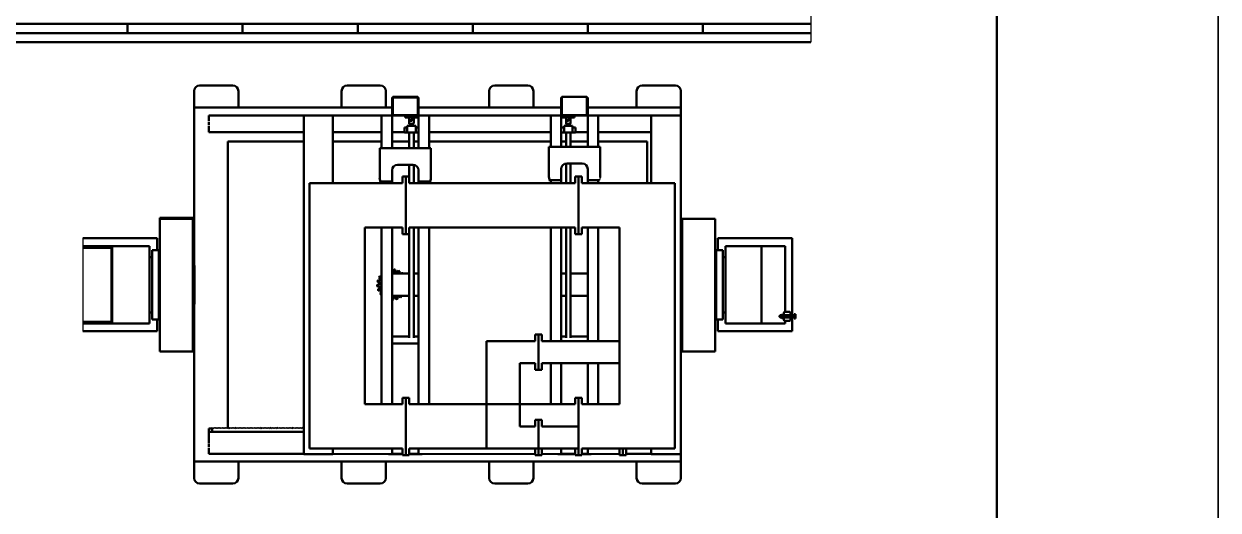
# Model space of a CAD drawing. Header units: millimetres. Extents: x 11 to 67028, y -2 to 23998.
# Drawn here: x 56235 to 67028, y 10978 to 15375 of the extents above; entities that cross this region are included whole.
import ezdxf

# ---------------------------------------------------------------- set-up
doc = ezdxf.new("R2010")
doc.units = ezdxf.units.MM
doc.layers.add('图层5', color=4, linetype='Continuous', lineweight=35)

msp = doc.modelspace()

# ---------------------------------------------------------------- linework, layer by layer
at = {"color": 7, "linetype": 'Continuous', "lineweight": 50}
for p, q in [((65027, 998), (65027, 22161)), ((63347, 15374), (49656, 15374)), ((57172, 15293), (57172, 15375)), ((58212, 15292), (58212, 15374)), ((59252, 15292), (59252, 15374)), ((60292, 15292), (60292, 15374)), ((61332, 15292), (61332, 15374)), ((62372, 15292), (62372, 15374)), ((49656, 15292), (63347, 15292)), ((63347, 15211), (49656, 15211))]:
    msp.add_line(p, q, dxfattribs=at)
for p, q in [((65028, 4998), (65028, 21998, -7994043)), ((63347, 15901), (63347, 15211))]:
    msp.add_line(p, q)
at = {"color": 5, "linetype": 'Continuous', "lineweight": 50}
for p, q in [((58123, 14818), (57823, 14818)), ((59456, 14818), (59156, 14818)), ((60790, 14818), (60490, 14818)), ((62123, 14818), (61823, 14818)), ((57773, 14768), (57773, 14618)), ((58173, 14618), (58173, 14768)), ((59106, 14768), (59106, 14618)), ((59506, 14618), (59506, 14768)), ((59562, 14710), (59562, 14550)), ((59569, 14715), (59569, 14710)), ((59795, 14715), (59569, 14715)), ((59569, 14710), (59569, 14550)), ((59569, 14708), (59795, 14708)), ((59795, 14710), (59795, 14715)), ((59795, 14710), (59795, 14550)), ((59802, 14550), (59802, 14710)), ((60440, 14768), (60440, 14618)), ((60840, 14618), (60840, 14768)), ((61091, 14710), (61091, 14550)), ((61098, 14715), (61098, 14710)), ((61324, 14715), (61098, 14715)), ((61098, 14710), (61098, 14550)), ((61324, 14710), (61324, 14715)), ((61324, 14710), (61324, 14550)), ((61331, 14550), (61331, 14710)), ((61773, 14768), (61773, 14618)), ((62173, 14618), (62173, 14768)), ((59562, 14618), (57773, 14618)), ((57773, 14618), (57773, 14612)), ((57773, 13191), (57773, 14612)), ((61091, 14618), (59802, 14618)), ((62173, 14618), (61331, 14618)), ((62173, 14618), (62173, 11268)), ((57907, 14495), (57907, 14545)), ((57907, 14545), (59562, 14545)), ((57907, 14487), (57907, 14458)), ((58764, 11483), (58764, 14545)), ((59028, 13935), (59028, 14545)), ((59467, 14545), (59467, 14251)), ((59560, 14550), (59560, 14545)), ((59562, 14545), (59562, 14251)), ((59563, 14545), (59698, 14545)), ((59569, 14550), (59795, 14550)), ((59682, 14545), (59682, 14529)), ((59682, 14529), (59698, 14529)), ((59698, 14545), (59698, 14528)), ((59698, 14528), (59778, 14528)), ((59770, 14545), (59706, 14545)), ((59718, 14512), (59718, 14528)), ((59718, 14486), (59718, 14509)), ((59718, 14473), (59718, 14481)), ((59720, 14510), (59720, 14497)), ((59722, 14512), (59722, 14499)), ((59723, 14453), (59723, 14465)), ((59736, 14512), (59736, 14499)), ((59740, 14497), (59740, 14510)), ((59753, 14465), (59753, 14453)), ((59755, 14510), (59755, 14497)), ((59756, 14512), (59756, 14499)), ((59758, 14528), (59758, 14499)), ((59758, 14497), (59758, 14473)), ((59778, 14545), (59801, 14545)), ((59778, 14545), (59778, 14528)), ((59778, 14529), (59795, 14529)), ((59795, 14545), (59795, 14529)), ((59802, 14545), (61091, 14545)), ((59802, 14251), (59802, 14545)), ((59804, 14550), (59804, 14545)), ((59897, 14545), (59897, 14251)), ((60996, 14545), (60996, 14262)), ((61089, 14550), (61089, 14545)), ((61091, 14545), (61091, 14262)), ((61092, 14545), (61115, 14545)), ((61098, 14550), (61324, 14550)), ((61099, 14545), (61099, 14529)), ((61099, 14529), (61115, 14529)), ((61115, 14545), (61115, 14528)), ((61115, 14528), (61195, 14528)), ((61187, 14545), (61123, 14545)), ((61135, 14512), (61135, 14528)), ((61135, 14486), (61135, 14509)), ((61135, 14473), (61135, 14481)), ((61137, 14510), (61137, 14497)), ((61139, 14512), (61139, 14499)), ((61140, 14453), (61140, 14465)), ((61153, 14512), (61153, 14499)), ((61157, 14497), (61157, 14510)), ((61170, 14465), (61170, 14453)), ((61172, 14510), (61172, 14497)), ((61173, 14512), (61173, 14499)), ((61175, 14528), (61175, 14500)), ((61175, 14497), (61175, 14473)), ((61195, 14545), (61195, 14528)), ((61195, 14545), (61330, 14545)), ((61195, 14529), (61212, 14529)), ((61212, 14545), (61212, 14529)), ((61331, 14262), (61331, 14545)), ((61331, 14545), (62173, 14545)), ((61333, 14550), (61333, 14545)), ((61426, 14545), (61426, 14262)), ((61905, 14545), (61905, 13935)), ((57907, 14397), (57907, 14450)), ((58764, 14397), (57907, 14397)), ((59467, 14397), (59028, 14397)), ((59674, 14395), (59562, 14395)), ((59674, 14439), (59700, 14439)), ((59674, 14439), (59674, 14394)), ((59700, 14394), (59674, 14394)), ((59700, 14453), (59700, 14394)), ((59723, 14453), (59700, 14453)), ((59700, 14453), (59776, 14453)), ((59700, 14394), (59776, 14394)), ((59718, 14251), (59718, 14393)), ((59776, 14453), (59753, 14453)), ((59758, 14393), (59758, 14251)), ((59776, 14453), (59776, 14394)), ((59776, 14439), (59802, 14439)), ((59802, 14394), (59776, 14394)), ((60996, 14397), (59897, 14397)), ((61091, 14439), (61117, 14439)), ((61117, 14394), (61091, 14394)), ((61117, 14453), (61117, 14394)), ((61140, 14453), (61117, 14453)), ((61117, 14453), (61193, 14453)), ((61117, 14394), (61193, 14394)), ((61135, 14262), (61135, 14393)), ((61193, 14453), (61170, 14453)), ((61175, 14393), (61175, 14262)), ((61193, 14453), (61193, 14394)), ((61193, 14439), (61219, 14439)), ((61219, 14394), (61193, 14394)), ((61219, 14439), (61219, 14394)), ((61331, 14395), (61219, 14395)), ((61905, 14397), (61426, 14397)), ((58079, 14312), (58764, 14312)), ((58079, 11726), (58079, 14312)), ((59028, 14312), (59467, 14312)), ((59482, 14251), (59451, 14251)), ((59451, 13974), (59451, 14251)), ((59451, 14251), (59913, 14251)), ((59562, 14251), (59482, 14251)), ((59562, 14312), (59718, 14312)), ((59802, 14251), (59562, 14251)), ((59758, 14312), (59802, 14312)), ((59882, 14251), (59802, 14251)), ((59913, 14251), (59882, 14251)), ((59897, 14312), (60996, 14312)), ((59913, 13974), (59913, 14251)), ((61011, 14262), (60980, 14262)), ((60980, 13985), (60980, 14262)), ((60980, 14262), (61442, 14262)), ((61091, 14262), (61011, 14262)), ((61091, 14312), (61135, 14312)), ((61331, 14262), (61091, 14262)), ((61175, 14312), (61331, 14312)), ((61411, 14262), (61331, 14262)), ((61442, 14262), (61411, 14262)), ((61426, 14312), (61867, 14312)), ((61442, 13985), (61442, 14262)), ((61867, 14312), (61867, 13935)), ((59562, 14051), (59562, 13935)), ((59612, 14101), (59752, 14101)), ((59718, 13935), (59718, 14101)), ((59758, 14101), (59758, 13935)), ((59802, 13935), (59802, 14051)), ((61091, 14062), (61091, 13935)), ((61135, 13935), (61135, 14111)), ((61141, 14112), (61281, 14112)), ((61175, 14112), (61175, 13935)), ((61331, 13935), (61331, 14062)), ((58817, 13935), (59384, 13935)), ((58817, 11535), (58817, 13935)), ((58817, 13935), (59384, 13935)), ((59384, 13935), (59657, 13935)), ((59459, 13946), (59449, 13981)), ((59457, 13951), (59552, 13951)), ((59459, 13935), (59657, 13935)), ((59467, 13951), (59467, 13935)), ((59657, 13935), (59657, 13995)), ((59657, 13995), (59717, 13995)), ((59657, 13995), (59717, 13995)), ((59687, 13475), (59687, 13995)), ((59717, 13995), (59717, 13935)), ((59717, 13935), (59980, 13935)), ((59717, 13935), (59905, 13935)), ((59812, 13951), (59907, 13951)), ((59897, 13951), (59897, 13935)), ((59913, 13974), (59906, 13946)), ((59980, 13935), (61217, 13935)), ((60988, 13956), (60978, 13992)), ((60986, 13962), (61081, 13962)), ((60996, 13962), (60996, 13935)), ((61217, 13935), (61217, 13995)), ((61217, 13995), (61247, 13995)), ((61217, 13995), (61277, 13995)), ((61247, 13475), (61247, 13995)), ((61247, 13995), (61277, 13995)), ((61277, 13995), (61277, 13935)), ((61277, 13935), (62117, 13935)), ((61341, 13962), (61436, 13962)), ((61426, 13962), (61426, 13935)), ((62117, 13935), (62117, 11535)), ((57463, 12412), (57463, 13621)), ((57763, 13621), (57463, 13621)), ((57763, 13612), (57463, 13612)), ((57763, 12412), (57763, 13621)), ((57763, 13620), (57773, 13620)), ((57763, 13618), (57773, 13618)), ((62183, 13612), (62183, 12412)), ((62183, 13612), (62483, 13612)), ((62483, 13612), (62483, 12412)), ((59317, 13535), (59657, 13535)), ((59317, 11935), (59317, 13535)), ((59467, 13535), (59467, 11935)), ((59562, 13535), (59562, 11935)), ((59657, 13475), (59657, 13535)), ((59717, 13535), (61217, 13535)), ((59717, 13535), (59717, 13475)), ((59718, 12535), (59718, 13535)), ((59758, 13535), (59758, 12535)), ((59802, 11935), (59802, 13535)), ((59897, 13535), (59897, 11935)), ((60996, 13535), (60996, 12507)), ((61091, 13535), (61091, 12507)), ((61135, 12535), (61135, 13535)), ((61175, 13535), (61175, 12535)), ((61217, 13475), (61217, 13535)), ((61617, 13535), (61277, 13535)), ((61277, 13535), (61277, 13475)), ((61331, 12507), (61331, 13535)), ((61426, 13535), (61426, 12507)), ((61617, 11935), (61617, 13535)), ((56768, 13436), (57438, 13436)), ((57438, 13436), (57438, 13331)), ((59717, 13475), (59657, 13475)), ((61247, 13475), (61217, 13475)), ((61277, 13475), (61247, 13475)), ((62508, 13436), (63178, 13436)), ((62508, 13331), (62508, 13436)), ((63178, 13436), (63178, 12740)), ((56768, 13366), (57369, 13366)), ((56768, 13351), (57023, 13351)), ((57028, 13336), (57028, 12696)), ((57030, 13336), (57030, 12696)), ((57033, 13366), (57033, 12666)), ((57369, 12666), (57369, 13366)), ((57453, 13330), (57393, 13330)), ((57393, 12702), (57393, 13329)), ((57453, 12702), (57453, 13329)), ((57453, 13317), (57463, 13317)), ((62483, 13317), (62493, 13317)), ((62553, 13330), (62493, 13330)), ((62493, 13329), (62493, 12702)), ((62553, 13330), (62553, 12702)), ((62577, 13366), (62577, 12666)), ((62577, 13366), (63114, 13366)), ((62902, 13366), (62902, 12666)), ((63114, 13366), (63114, 12770)), ((57369, 13267), (57393, 13267)), ((57763, 13191), (57778, 13191)), ((57778, 12841), (57778, 13191)), ((62553, 13267), (62577, 13267)), ((59718, 13117), (59562, 13117)), ((59718, 13117), (59562, 13117)), ((59802, 13117), (59758, 13117)), ((59802, 13117), (59758, 13117)), ((61135, 13117), (61091, 13117)), ((61135, 13117), (61091, 13117)), ((61331, 13117), (61175, 13117)), ((61331, 13117), (61175, 13117)), ((59562, 12917), (59718, 12917)), ((59758, 12917), (59802, 12917)), ((61091, 12917), (61135, 12917)), ((61175, 12917), (61331, 12917)), ((57393, 12766), (57369, 12766)), ((57778, 12841), (57763, 12841)), ((57773, 11268), (57773, 12841)), ((62577, 12766), (62553, 12766)), ((63086, 12745), (63101, 12745)), ((63093, 12740), (63194, 12740)), ((63101, 12745), (63101, 12740)), ((63103, 12740), (63103, 12760)), ((63113, 12770), (63128, 12770)), ((63128, 12771), (63138, 12771)), ((63128, 12762), (63128, 12771)), ((63138, 12771), (63138, 12762)), ((63138, 12770), (63153, 12770)), ((63163, 12760), (63163, 12740)), ((63194, 12740), (63194, 12721)), ((63196, 12710), (63196, 12750)), ((63196, 12750), (63210, 12750)), ((63210, 12750), (63210, 12710)), ((57023, 12681), (56768, 12681)), ((57369, 12666), (56768, 12666)), ((57393, 12702), (57453, 12702)), ((57438, 12702), (57438, 12596)), ((57463, 12715), (57453, 12715)), ((62493, 12715), (62483, 12715)), ((62493, 12702), (62553, 12702)), ((62508, 12596), (62508, 12702)), ((62577, 12666), (63114, 12666)), ((63082, 12721), (63076, 12721)), ((63101, 12715), (63086, 12715)), ((63194, 12721), (63093, 12721)), ((63101, 12721), (63101, 12715)), ((63103, 12721), (63103, 12700)), ((63128, 12690), (63113, 12690)), ((63114, 12690), (63114, 12666)), ((63128, 12689), (63128, 12699)), ((63138, 12689), (63128, 12689)), ((63138, 12699), (63138, 12689)), ((63153, 12690), (63138, 12690)), ((63163, 12721), (63163, 12700)), ((63178, 12721), (63178, 12596)), ((63210, 12710), (63196, 12710)), ((57438, 12596), (56768, 12596)), ((59718, 12547), (59562, 12547)), ((59802, 12547), (59758, 12547)), ((60917, 12567), (60857, 12567)), ((60917, 12567), (60857, 12567)), ((60857, 12567), (60857, 12507)), ((60887, 12567), (60887, 12247)), ((60917, 12507), (60917, 12567)), ((61135, 12547), (61091, 12547)), ((61331, 12547), (61175, 12547)), ((63178, 12596), (62508, 12596)), ((57763, 12418), (57773, 12418)), ((59802, 12485), (59562, 12485)), ((60857, 12507), (60417, 12507)), ((60417, 12507), (60417, 11535)), ((60857, 12507), (60417, 12507)), ((61617, 12507), (60917, 12507)), ((61617, 12507), (60917, 12507)), ((57763, 12412), (57463, 12412)), ((60857, 12307), (60717, 12307)), ((60717, 12307), (60717, 11735)), ((60857, 12307), (60857, 12247)), ((61617, 12307), (60917, 12307)), ((60917, 12247), (60917, 12307)), ((60996, 12307), (60996, 11935)), ((61091, 12307), (61091, 11935)), ((61331, 11935), (61331, 12307)), ((61426, 12307), (61426, 11935)), ((62183, 12412), (62483, 12412)), ((60857, 12247), (60917, 12247)), ((59657, 11995), (59717, 11995)), ((59657, 11935), (59657, 11995)), ((59657, 11995), (59717, 11995)), ((59687, 11475), (59687, 11995)), ((59717, 11995), (59717, 11935)), ((61217, 11935), (61217, 11995)), ((61217, 11995), (61247, 11995)), ((61217, 11995), (61277, 11995)), ((61247, 11475), (61247, 11995)), ((61247, 11995), (61277, 11995)), ((61277, 11995), (61277, 11935)), ((59657, 11935), (59317, 11935)), ((59657, 11935), (59317, 11935)), ((60417, 11935), (59717, 11935)), ((61217, 11935), (59717, 11935)), ((61217, 11935), (60717, 11935)), ((61617, 11935), (61277, 11935)), ((61277, 11935), (61617, 11935)), ((60857, 11795), (60857, 11735)), ((60917, 11795), (60857, 11795)), ((60887, 11795), (60887, 11475)), ((60917, 11735), (60917, 11795)), ((57907, 11687), (57907, 11717)), ((57938, 11717), (57907, 11717)), ((57907, 11585), (57907, 11687)), ((57936, 11687), (57907, 11687)), ((57936, 11687), (57907, 11687)), ((57936, 11687), (57936, 11717)), ((57936, 11687), (58764, 11687)), ((57938, 11717), (57941, 11726)), ((57944, 11726), (57947, 11717)), ((57950, 11717), (57953, 11726)), ((57957, 11726), (57960, 11717)), ((57963, 11717), (57966, 11726)), ((57969, 11726), (57973, 11717)), ((57975, 11717), (57979, 11726)), ((57982, 11726), (57985, 11717)), ((57988, 11717), (57991, 11726)), ((57994, 11726), (57998, 11717)), ((58000, 11717), (58004, 11726)), ((58007, 11726), (58010, 11717)), ((58013, 11717), (58016, 11726)), ((58020, 11726), (58023, 11717)), ((58026, 11717), (58029, 11726)), ((58032, 11726), (58035, 11717)), ((58038, 11717), (58041, 11726)), ((58045, 11726), (58048, 11717)), ((58051, 11717), (58054, 11726)), ((58057, 11726), (58061, 11717)), ((58063, 11717), (58066, 11726)), ((58070, 11726), (58073, 11717)), ((58076, 11717), (58079, 11726)), ((58082, 11726), (58086, 11717)), ((58088, 11717), (58092, 11726)), ((58095, 11726), (58098, 11717)), ((58101, 11717), (58104, 11726)), ((58108, 11726), (58111, 11717)), ((58113, 11717), (58117, 11726)), ((58120, 11726), (58123, 11717)), ((58126, 11717), (58129, 11726)), ((58133, 11726), (58136, 11717)), ((58139, 11717), (58142, 11726)), ((58145, 11726), (58149, 11717)), ((58151, 11717), (58154, 11726)), ((58158, 11726), (58161, 11717)), ((58164, 11717), (58167, 11726)), ((58170, 11726), (58174, 11717)), ((58176, 11717), (58180, 11726)), ((58183, 11726), (58186, 11717)), ((58189, 11717), (58192, 11726)), ((58196, 11726), (58199, 11717)), ((58201, 11717), (58205, 11726)), ((58208, 11726), (58211, 11717)), ((58214, 11717), (58217, 11726)), ((58221, 11726), (58224, 11717)), ((58227, 11717), (58230, 11726)), ((58233, 11726), (58236, 11717)), ((58239, 11717), (58242, 11726)), ((58246, 11726), (58249, 11717)), ((58252, 11717), (58255, 11726)), ((58258, 11726), (58262, 11717)), ((58264, 11717), (58268, 11726)), ((58271, 11726), (58274, 11717)), ((58277, 11717), (58280, 11726)), ((58283, 11726), (58287, 11717)), ((58289, 11717), (58293, 11726)), ((58296, 11726), (58299, 11717)), ((58302, 11717), (58305, 11726)), ((58309, 11726), (58312, 11717)), ((58315, 11717), (58318, 11726)), ((58321, 11726), (58324, 11717)), ((58327, 11717), (58330, 11726)), ((58334, 11726), (58337, 11717)), ((58340, 11717), (58343, 11726)), ((58346, 11726), (58350, 11717)), ((58352, 11717), (58355, 11726)), ((58359, 11726), (58362, 11717)), ((58365, 11717), (58368, 11726)), ((58371, 11726), (58375, 11717)), ((58377, 11717), (58381, 11726)), ((58384, 11726), (58387, 11717)), ((58390, 11717), (58393, 11726)), ((58397, 11726), (58400, 11717)), ((58402, 11717), (58406, 11726)), ((58409, 11726), (58412, 11717)), ((58415, 11717), (58418, 11726)), ((58422, 11726), (58425, 11717)), ((58428, 11717), (58431, 11726)), ((58434, 11726), (58438, 11717)), ((58440, 11717), (58443, 11726)), ((58447, 11726), (58450, 11717)), ((58453, 11717), (58456, 11726)), ((58459, 11726), (58463, 11717)), ((58465, 11717), (58469, 11726)), ((58472, 11726), (58475, 11717)), ((58478, 11717), (58481, 11726)), ((58485, 11726), (58488, 11717)), ((58490, 11717), (58494, 11726)), ((58497, 11726), (58500, 11717)), ((58503, 11717), (58506, 11726)), ((58510, 11726), (58513, 11717)), ((58516, 11717), (58519, 11726)), ((58522, 11726), (58526, 11717)), ((58528, 11717), (58531, 11726)), ((58535, 11726), (58538, 11717)), ((58541, 11717), (58544, 11726)), ((58547, 11726), (58551, 11717)), ((58553, 11717), (58557, 11726)), ((58560, 11726), (58563, 11717)), ((58566, 11717), (58569, 11726)), ((58572, 11726), (58576, 11717)), ((58578, 11717), (58582, 11726)), ((58585, 11726), (58588, 11717)), ((58591, 11717), (58594, 11726)), ((58598, 11726), (58601, 11717)), ((58604, 11717), (58607, 11726)), ((58610, 11726), (58613, 11717)), ((58616, 11717), (58619, 11726)), ((58623, 11726), (58626, 11717)), ((58629, 11717), (58632, 11726)), ((58635, 11726), (58639, 11717)), ((58641, 11717), (58645, 11726)), ((58648, 11726), (58651, 11717)), ((58654, 11717), (58657, 11726)), ((58660, 11726), (58664, 11717)), ((58666, 11717), (58670, 11726)), ((58673, 11726), (58676, 11717)), ((58679, 11717), (58682, 11726)), ((58686, 11726), (58689, 11717)), ((58692, 11717), (58695, 11726)), ((58698, 11726), (58701, 11717)), ((58704, 11717), (58707, 11726)), ((58711, 11726), (58714, 11717)), ((58717, 11717), (58720, 11726)), ((58723, 11726), (58727, 11717)), ((58729, 11717), (58732, 11726)), ((58736, 11726), (58739, 11717)), ((58742, 11717), (58745, 11726)), ((58748, 11726), (58752, 11717)), ((58754, 11717), (58758, 11726)), ((58761, 11726), (58764, 11718)), ((60717, 11735), (60857, 11735)), ((60917, 11735), (61247, 11735)), ((57907, 11577), (57907, 11548)), ((57907, 11487), (57907, 11540)), ((58764, 11487), (57907, 11487)), ((58764, 11483), (59028, 11483)), ((59482, 11535), (58817, 11535)), ((59028, 11483), (59028, 11535)), ((59531, 11485), (59028, 11487)), ((59657, 11535), (59482, 11535)), ((59562, 11485), (59531, 11485)), ((59562, 11535), (59562, 11485)), ((59657, 11486), (59562, 11486)), ((59562, 11485), (59657, 11485)), ((59657, 11475), (59657, 11535)), ((59717, 11475), (59657, 11475)), ((59884, 11535), (59717, 11535)), ((59717, 11535), (59717, 11475)), ((59802, 11486), (59717, 11486)), ((59717, 11485), (59802, 11485)), ((59802, 11485), (59802, 11535)), ((59834, 11485), (59802, 11485)), ((60857, 11487), (59834, 11485)), ((61011, 11535), (59884, 11535)), ((60417, 11535), (60857, 11535)), ((60857, 11535), (60857, 11475)), ((60857, 11475), (60917, 11475)), ((60917, 11535), (61011, 11535)), ((60917, 11475), (60917, 11535)), ((61060, 11485), (60917, 11487)), ((61010, 11535), (61247, 11535)), ((61011, 11535), (61091, 11535)), ((61091, 11485), (61060, 11485)), ((61091, 11535), (61091, 11485)), ((61217, 11486), (61091, 11486)), ((61091, 11485), (61217, 11485)), ((61217, 11475), (61217, 11535)), ((61247, 11475), (61217, 11475)), ((61277, 11475), (61247, 11475)), ((61277, 11535), (61277, 11475)), ((62117, 11535), (61277, 11535)), ((61331, 11486), (61277, 11486)), ((61277, 11485), (61331, 11485)), ((61331, 11485), (61331, 11535)), ((61363, 11485), (61331, 11485)), ((61617, 11487), (61363, 11485)), ((61617, 11535), (61617, 11475)), ((61617, 11475), (61677, 11475)), ((61647, 11535), (61647, 11475)), ((61677, 11475), (61677, 11535)), ((61905, 11487), (61677, 11487)), ((61905, 11483), (61905, 11535)), ((61905, 11483), (62173, 11483)), ((62167, 11418), (57773, 11418)), ((58173, 11418), (58173, 11268)), ((59106, 11268), (59106, 11418)), ((59506, 11418), (59506, 11268)), ((60440, 11268), (60440, 11418)), ((60840, 11418), (60840, 11268)), ((61773, 11268), (61773, 11418)), ((62167, 11418), (62173, 11418)), ((58123, 11218), (57823, 11218)), ((59456, 11218), (59156, 11218)), ((60790, 11218), (60490, 11218)), ((62123, 11218), (61823, 11218))]:
    msp.add_line(p, q, dxfattribs=at)
at = {"color": 5}
for p, q in [((61442, 13985), (61436, 13962)), ((56768, 13436), (56768, 12596))]:
    msp.add_line(p, q, dxfattribs=at)
msp.add_lwpolyline([(65028, 22998), (67028, 22998), (67028, 998), (65028, 998)], close=True)
at = {"color": 5, "linetype": 'Continuous', "lineweight": 50, "flags": 128}
for points in [[(59756, 14472), (59754, 14472), (59752, 14472), (59750, 14472), (59748, 14472), (59746, 14472), (59743, 14472), (59740, 14472), (59738, 14472), (59735, 14472), (59733, 14472), (59730, 14472), (59728, 14472), (59725, 14472), (59724, 14472), (59722, 14472), (59720, 14472), (59719, 14472), (59719, 14472), (59718, 14472), (59718, 14473)], [(59722, 14510), (59720, 14510), (59720, 14510), (59720, 14510), (59720, 14510), (59720, 14510), (59720, 14510), (59720, 14510), (59722, 14510)], [(59720, 14497), (59721, 14497), (59721, 14497), (59722, 14497), (59723, 14497), (59724, 14497), (59724, 14497), (59725, 14497), (59726, 14497)], [(59720, 14497), (59721, 14497), (59723, 14497), (59725, 14497), (59727, 14497), (59729, 14497), (59732, 14497), (59735, 14497), (59737, 14497), (59740, 14497)], [(59754, 14471), (59753, 14471), (59751, 14471), (59749, 14471), (59747, 14471), (59745, 14471), (59742, 14471), (59740, 14471), (59737, 14471), (59734, 14471), (59732, 14471), (59729, 14471), (59727, 14471), (59725, 14471), (59724, 14471), (59722, 14471), (59721, 14471), (59720, 14471), (59720, 14471), (59720, 14471)], [(59736, 14499), (59734, 14499), (59732, 14499), (59730, 14499), (59728, 14499), (59726, 14499), (59725, 14499), (59723, 14499), (59722, 14499)], [(59723, 14465), (59723, 14465), (59724, 14465), (59725, 14465), (59726, 14465), (59727, 14465), (59729, 14465), (59731, 14465), (59733, 14465), (59735, 14465), (59737, 14465), (59739, 14465), (59742, 14465), (59744, 14465), (59746, 14465), (59748, 14465), (59749, 14465), (59751, 14465), (59752, 14465), (59753, 14465), (59753, 14465), (59753, 14465)], [(59728, 14466), (59728, 14466), (59727, 14466), (59726, 14466), (59725, 14466), (59724, 14466), (59724, 14466), (59725, 14466), (59725, 14466), (59726, 14466), (59727, 14466), (59729, 14466), (59731, 14466), (59733, 14466), (59735, 14466), (59737, 14466), (59739, 14466), (59742, 14466), (59744, 14466), (59746, 14466), (59748, 14466), (59749, 14466), (59750, 14466), (59751, 14466), (59752, 14466), (59752, 14466), (59752, 14466), (59752, 14466), (59751, 14466), (59750, 14466), (59748, 14466), (59748, 14466)], [(59748, 14466), (59748, 14466), (59748, 14466), (59747, 14466), (59746, 14466), (59744, 14466), (59743, 14466), (59741, 14466), (59739, 14466), (59737, 14466), (59735, 14466), (59734, 14466), (59732, 14466), (59731, 14466), (59730, 14466), (59729, 14466), (59728, 14466), (59728, 14466)], [(59756, 14512), (59755, 14512), (59753, 14512), (59752, 14512), (59749, 14512), (59747, 14512), (59745, 14512), (59742, 14512), (59739, 14512), (59736, 14512)], [(59736, 14510), (59737, 14510), (59737, 14510), (59738, 14510), (59738, 14510), (59739, 14510), (59739, 14510), (59740, 14510), (59740, 14510)], [(59736, 14499), (59737, 14499), (59737, 14499), (59738, 14499), (59738, 14499), (59739, 14499), (59739, 14499), (59740, 14499), (59740, 14499)], [(59740, 14509), (59742, 14509), (59744, 14509), (59746, 14509), (59748, 14509), (59750, 14509), (59752, 14509), (59753, 14509), (59755, 14509)], [(59755, 14497), (59756, 14497), (59757, 14497), (59758, 14497), (59758, 14497), (59758, 14497), (59758, 14497), (59757, 14497), (59756, 14497), (59755, 14497)], [(59803, 14545), (59803, 14545), (59803, 14545)], [(61172, 14473), (61171, 14472), (61169, 14472), (61167, 14472), (61165, 14472), (61163, 14472), (61160, 14472), (61157, 14472), (61155, 14472), (61152, 14472), (61149, 14472), (61147, 14472), (61145, 14472), (61142, 14472), (61140, 14472), (61139, 14472), (61137, 14473), (61136, 14473), (61136, 14473), (61135, 14473), (61135, 14473)], [(61139, 14510), (61137, 14510), (61137, 14510), (61137, 14510), (61137, 14510), (61137, 14510), (61137, 14510), (61137, 14510), (61139, 14510)], [(61137, 14497), (61138, 14497), (61140, 14497), (61142, 14497), (61144, 14497), (61146, 14497), (61149, 14497), (61152, 14497), (61154, 14497), (61157, 14497)], [(61171, 14471), (61170, 14471), (61168, 14471), (61166, 14471), (61164, 14471), (61162, 14471), (61159, 14471), (61156, 14471), (61154, 14471), (61151, 14471), (61149, 14471), (61146, 14471), (61144, 14471), (61142, 14471), (61141, 14471), (61139, 14471), (61138, 14471), (61137, 14471), (61137, 14471), (61137, 14471)], [(61153, 14499), (61151, 14499), (61149, 14499), (61147, 14499), (61145, 14499), (61143, 14499), (61142, 14499), (61140, 14499), (61139, 14499)], [(61140, 14465), (61140, 14465), (61141, 14465), (61141, 14465), (61143, 14465), (61144, 14465), (61146, 14465), (61147, 14465), (61150, 14465), (61152, 14465), (61154, 14465), (61156, 14465), (61159, 14465), (61161, 14465), (61163, 14465), (61165, 14465), (61166, 14465), (61168, 14465), (61169, 14465), (61170, 14465), (61170, 14465), (61170, 14465)], [(61145, 14466), (61145, 14466), (61144, 14466), (61143, 14466), (61142, 14466), (61141, 14466), (61141, 14466), (61141, 14466), (61142, 14466), (61143, 14466), (61144, 14466), (61146, 14466), (61148, 14466), (61150, 14466), (61152, 14466), (61154, 14466), (61156, 14466), (61159, 14466), (61161, 14466), (61163, 14466), (61164, 14466), (61166, 14466), (61167, 14466), (61168, 14466), (61169, 14466), (61169, 14466), (61169, 14466), (61169, 14466), (61168, 14466), (61167, 14466), (61165, 14466), (61165, 14466)], [(61165, 14466), (61165, 14466), (61165, 14466), (61164, 14466), (61163, 14466), (61161, 14466), (61160, 14466), (61158, 14466), (61156, 14466), (61154, 14466), (61152, 14466), (61151, 14466), (61149, 14466), (61148, 14466), (61146, 14466), (61146, 14466), (61145, 14466), (61145, 14466)], [(61173, 14512), (61172, 14512), (61170, 14512), (61168, 14512), (61166, 14512), (61164, 14512), (61161, 14512), (61159, 14512), (61156, 14512), (61153, 14512)], [(61153, 14510), (61154, 14510), (61154, 14510), (61155, 14510), (61155, 14510), (61156, 14510), (61156, 14510), (61156, 14510), (61157, 14510)], [(61153, 14499), (61154, 14499), (61154, 14499), (61155, 14499), (61155, 14499), (61156, 14499), (61156, 14499), (61156, 14499), (61157, 14499)], [(61157, 14509), (61159, 14509), (61161, 14509), (61163, 14509), (61165, 14509), (61167, 14509), (61169, 14509), (61170, 14509), (61172, 14509)], [(61172, 14497), (61173, 14497), (61174, 14497), (61175, 14497), (61175, 14497), (61175, 14497), (61175, 14497), (61174, 14497), (61173, 14497), (61172, 14497)], [(59753, 14453), (59753, 14453), (59753, 14453), (59752, 14453), (59750, 14453), (59749, 14453), (59747, 14453), (59745, 14453), (59743, 14453), (59741, 14453), (59739, 14453), (59737, 14453), (59734, 14453), (59732, 14453), (59730, 14453), (59728, 14453), (59727, 14453), (59725, 14453), (59724, 14453), (59724, 14453), (59723, 14453), (59723, 14453)], [(61170, 14453), (61170, 14453), (61169, 14453), (61169, 14453), (61167, 14453), (61166, 14453), (61164, 14453), (61162, 14453), (61160, 14453), (61158, 14453), (61156, 14453), (61153, 14453), (61151, 14453), (61149, 14453), (61147, 14453), (61145, 14453), (61144, 14453), (61142, 14453), (61141, 14453), (61141, 14453), (61140, 14453), (61140, 14453)], [(57023, 13351), (57024, 13351), (57025, 13350), (57025, 13350), (57026, 13348), (57026, 13347), (57027, 13345), (57027, 13343), (57028, 13341), (57028, 13339), (57028, 13336)], [(57030, 13336), (57030, 13339), (57029, 13341), (57029, 13343), (57029, 13345), (57028, 13347), (57028, 13348), (57027, 13350), (57027, 13350), (57026, 13351), (57025, 13351)], [(59611, 12917), (59612, 12917), (59612, 12917)], [(57028, 12696), (57028, 12694), (57028, 12692), (57027, 12689), (57027, 12687), (57026, 12686), (57026, 12684), (57025, 12683), (57025, 12682), (57024, 12681), (57023, 12681)], [(57025, 12681), (57026, 12681), (57027, 12682), (57027, 12683), (57028, 12684), (57028, 12686), (57029, 12687), (57029, 12689), (57029, 12692), (57030, 12694), (57030, 12696)]]:
    msp.add_lwpolyline(points, dxfattribs=at)
at = {"color": 5, "linetype": 'Continuous', "lineweight": 50}
for centre in [(59690, 14537), (59786, 14537), (61107, 14537), (61203, 14537)]:
    msp.add_circle(centre, 4.5, dxfattribs=at)
for centre, radius, start, end in [((57823, 14768), 50, 89.9996, 179.9996), ((58123, 14768), 50, 0.0004, 90.0004), ((59156, 14768), 50, 89.9996, 179.9996), ((59456, 14768), 50, 0.0004, 90.0004), ((60490, 14768), 50, 89.9996, 179.9996), ((60790, 14768), 50, 0.0004, 90.0004), ((61823, 14768), 50, 89.9996, 179.9996), ((62123, 14768), 50, 0.0004, 90.0004), ((59567, 15057), 347, 269.1338, 270.2887), ((59797, 15057), 347, 269.7113, 270.8662), ((61096, 15057), 347, 269.1338, 270.2887), ((61326, 15057), 347, 269.7113, 270.8662), ((59560, 14552), 2, 269.9996, 359.9996), ((59560, 14552), 7, 269.9998, 343.398), ((59567, 14897), 347, 269.1338, 270.2887), ((59690, 14537), 4.5, 180.0006, 359.9994), ((59721, 14581), 69.4, 267.586, 270.5868), ((59720, 14540), 31.3, 266.991, 270.3959), ((59725, 15002), 493, 269.3969, 269.6029), ((59725, 14991), 493, 269.3969, 269.6029), ((59755, 14519), 47.7, 269.5699, 272.5637), ((59751, 15002), 493, 270.3971, 270.6031), ((59751, 14991), 493, 270.3971, 270.6031), ((59755, 14524), 26.4, 268.3227, 273.1376), ((59757, 14531), 31.3, 269.6041, 273.009), ((59756, 14525), 52.6, 269.6173, 272.5377), ((59786, 14537), 4.5, 180.0006, 359.9994), ((59797, 14897), 347, 269.7113, 270.8662), ((59804, 14552), 7, 196.602, 270.0002), ((59804, 14552), 2, 180.0004, 270.0004), ((61089, 14552), 2, 269.9996, 359.9996), ((61089, 14552), 7, 269.9998, 343.398), ((61096, 14897), 347, 269.1338, 270.2887), ((61107, 14537), 4.5, 180.0006, 359.9994), ((61138, 14581), 69.4, 267.586, 270.5868), ((61137, 14540), 31.3, 266.991, 270.3959), ((61142, 15002), 493, 269.3969, 269.6029), ((61142, 14991), 493, 269.3969, 269.6029), ((61172, 14519), 47.7, 269.5699, 272.5637), ((61168, 15002), 493, 270.3971, 270.6031), ((61168, 14991), 493, 270.3971, 270.6031), ((61172, 14525), 26.4, 268.3227, 273.1376), ((61173, 14525), 52.6, 269.6173, 272.5377), ((61174, 14531), 31.3, 269.6041, 273.009), ((61203, 14537), 4.5, 180.0006, 359.9994), ((61326, 14897), 347, 269.7113, 270.8662), ((61333, 14552), 7, 196.602, 270.0002), ((61333, 14552), 2, 180.0004, 270.0004), ((59612, 14051), 50, 89.9996, 179.9996), ((59752, 14051), 50, 0.0004, 90.0004), ((61141, 14062), 50, 89.9996, 179.9996), ((61281, 14062), 50, 0.0004, 90.0004), ((59552, 13961), 10, 269.9996, 359.9996), ((59812, 13961), 10, 180.0004, 270.0004), ((61081, 13972), 10, 269.9996, 359.9996), ((61341, 13972), 10, 180.0004, 270.0004), ((59565, 13018), 138, 148.2582, 151.7412), ((59565, 13018), 138, 148.2582, 151.7412), ((59565, 13018), 111, 157.3963, 159.7461), ((59565, 13018), 111, 157.3963, 159.7461), ((59565, 13018), 111, 88.8252, 91.1748), ((59565, 13018), 111, 88.8252, 91.1748), ((59565, 13018), 138, 79.6872, 83.1701), ((59565, 13018), 138, 79.6872, 83.1701), ((59565, 13018), 111, 71.6825, 74.0322), ((59565, 13018), 111, 71.6825, 74.0322), ((59565, 13018), 138, 62.5445, 66.0275), ((59565, 13018), 138, 62.5445, 66.0275), ((59565, 13018), 138, 45.7721, 48.8847), ((59565, 13018), 138, 46.0578, 48.8847), ((59565, 13018), 138, 182.5443, 186.0273), ((59565, 13018), 138, 165.4012, 168.8842), ((59565, 13018), 138, 165.4012, 168.8842), ((59565, 13018), 138, 199.6873, 203.1703), ((59565, 13018), 111, 174.7434, 176.8891), ((59565, 13018), 111, 174.5394, 176.8891), ((59565, 13018), 111, 191.6824, 194.0322), ((59565, 13018), 138, 216.8303, 220.3133), ((59565, 13018), 138, 268.8184, 271.7415), ((59565, 13018), 111, 277.3965, 279.7462), ((59565, 13018), 138, 285.4012, 288.8841), ((59565, 13018), 138, 302.5439, 306.0268), ((63113, 12760), 10, 90, 180), ((63153, 12760), 10, 0, 90), ((63113, 12700), 10, 180, 270), ((63153, 12700), 10, 270, 0), ((57823, 11268), 50, 180.0004, 270.0004), ((58123, 11268), 50, 269.9996, 359.9996), ((59156, 11268), 50, 180.0004, 270.0004), ((59456, 11268), 50, 269.9996, 359.9996), ((60490, 11268), 50, 180.0004, 270.0004), ((60790, 11268), 50, 269.9996, 359.9996), ((61823, 11268), 50, 180.0004, 270.0004), ((62123, 11268), 50, 269.9996, 359.9996)]:
    msp.add_arc(centre, radius, start, end, dxfattribs=at)
at = {"color": 5, "linetype": 'Continuous', "lineweight": 50, "extrusion": (0, 0, -1)}
msp.add_ellipse((59459, 13946), major_axis=(-0.4, 1.5), ratio=0.00126, start_param=1.566094, end_param=3.13689, dxfattribs=at)
at = {"color": 5, "linetype": 'Continuous', "lineweight": 50}
for points in [[(59706, 14545), (59705, 14545), (59703, 14545), (59700, 14545), (59699, 14545), (59698, 14545), (59698, 14545)], [(59778, 14545), (59778, 14545), (59778, 14545), (59776, 14545), (59773, 14545), (59771, 14545), (59770, 14545)], [(61123, 14545), (61122, 14545), (61120, 14545), (61117, 14545), (61116, 14545), (61115, 14545), (61115, 14545)], [(61195, 14545), (61195, 14545), (61195, 14545), (61193, 14545), (61190, 14545), (61188, 14545), (61187, 14545)], [(63083, 12742), (63083, 12743), (63083, 12744), (63084, 12745), (63085, 12745), (63086, 12745), (63086, 12745)], [(63086, 12715), (63086, 12716), (63085, 12716), (63084, 12716), (63083, 12717), (63083, 12718), (63083, 12718)]]:
    msp.add_open_spline(points, degree=3, dxfattribs=at)
for points, knots in [([(59718, 14481), (59718, 14481), (59718, 14481), (59718, 14482), (59718, 14482), (59718, 14483), (59718, 14484), (59718, 14485), (59718, 14485), (59718, 14486), (59718, 14486), (59718, 14486), (59718, 14486), (59718, 14486)], [0, 0, 0, 0, 0.025911, 0.130628, 0.241676, 0.356565, 0.472108, 0.585391, 0.693808, 0.796331, 0.894653, 0.992838, 1, 1, 1, 1]), ([(61135, 14481), (61135, 14481), (61135, 14481), (61135, 14482), (61135, 14482), (61135, 14483), (61135, 14484), (61135, 14485), (61135, 14485), (61135, 14486), (61135, 14486), (61135, 14487), (61135, 14486), (61135, 14486)], [0, 0, 0, 0, 0.025911, 0.130628, 0.241676, 0.356565, 0.472108, 0.585391, 0.693808, 0.796331, 0.894653, 0.992838, 1, 1, 1, 1]), ([(59444, 13083), (59444, 13083), (59445, 13081), (59448, 13077), (59452, 13072), (59456, 13069), (59458, 13067), (59460, 13066), (59462, 13065), (59462, 13064), (59463, 13062), (59463, 13061), (59463, 13060)], [0, 0, 0, 0, 0.015537, 0.255527, 0.495412, 0.615405, 0.735161, 0.793854, 0.851917, 0.893395, 0.941264, 1, 1, 1, 1]), ([(59467, 13087), (59467, 13087), (59465, 13088), (59462, 13089), (59456, 13090), (59450, 13091), (59448, 13091), (59448, 13091)], [0, 0, 0, 0, 0.062721, 0.245473, 0.610825, 0.976337, 1, 1, 1, 1]), ([(59467, 13086), (59467, 13087), (59465, 13087), (59462, 13089), (59456, 13090), (59450, 13090), (59448, 13090), (59448, 13090)], [0, 0, 0, 0, 0.062721, 0.245473, 0.610825, 0.976337, 1, 1, 1, 1]), ([(59567, 13129), (59568, 13129), (59569, 13130), (59570, 13131), (59571, 13132), (59572, 13133), (59572, 13136), (59573, 13139), (59574, 13143), (59577, 13149), (59580, 13153), (59581, 13155), (59581, 13155)], [0, 0, 0, 0, 0.058736, 0.1066051, 0.1480834, 0.2061457, 0.2648385, 0.3845949, 0.5045877, 0.7444728, 0.9844632, 1, 1, 1, 1]), ([(59581, 13155), (59581, 13155), (59580, 13153), (59577, 13148), (59574, 13143), (59573, 13138), (59572, 13135), (59572, 13133), (59571, 13131), (59570, 13130), (59569, 13129), (59568, 13129), (59567, 13129)], [0, 0, 0, 0, 0.0155368, 0.2555272, 0.4954123, 0.6154051, 0.7351615, 0.7938543, 0.8519166, 0.8933949, 0.941264, 1, 1, 1, 1]), ([(59596, 13124), (59595, 13125), (59594, 13125), (59593, 13127), (59593, 13128), (59593, 13130), (59593, 13132), (59594, 13135), (59593, 13140), (59592, 13146), (59591, 13151), (59590, 13153), (59590, 13153)], [0, 0, 0, 0, 0.058736, 0.106605, 0.148083, 0.206146, 0.264839, 0.384595, 0.504588, 0.744473, 0.984463, 1, 1, 1, 1]), ([(59596, 13125), (59595, 13125), (59594, 13126), (59593, 13127), (59593, 13128), (59593, 13129), (59593, 13130)], [0, 0, 0, 0, 0.29831, 0.541428, 0.75209, 1, 1, 1, 1]), ([(59600, 13124), (59601, 13124), (59602, 13124), (59603, 13124), (59604, 13125), (59605, 13126), (59606, 13128), (59608, 13131), (59611, 13135), (59615, 13140), (59619, 13143), (59621, 13144), (59621, 13144)], [0, 0, 0, 0, 0.058736, 0.106605, 0.148083, 0.206146, 0.264839, 0.384595, 0.504588, 0.744473, 0.984463, 1, 1, 1, 1]), ([(59621, 13144), (59621, 13144), (59619, 13142), (59615, 13139), (59611, 13135), (59608, 13131), (59606, 13128), (59605, 13126), (59604, 13125), (59603, 13124), (59602, 13123), (59601, 13123), (59600, 13123)], [0, 0, 0, 0, 0.015537, 0.255527, 0.495412, 0.615405, 0.735161, 0.793854, 0.851917, 0.893395, 0.941264, 1, 1, 1, 1]), ([(59625, 13117), (59625, 13117), (59626, 13119), (59627, 13122), (59628, 13126), (59629, 13132), (59629, 13137), (59629, 13140), (59629, 13140)], [0, 0, 0, 0, 0.05299, 0.207256, 0.361827, 0.670838, 0.979986, 1, 1, 1, 1]), ([(59645, 13117), (59646, 13118), (59649, 13120), (59653, 13121), (59656, 13122), (59656, 13122)], [0, 0, 0, 0, 0.369885, 0.961687, 1, 1, 1, 1]), ([(59656, 13122), (59656, 13122), (59653, 13121), (59650, 13120), (59646, 13118), (59645, 13117)], [0, 0, 0, 0, 0.041608, 0.684316, 1, 1, 1, 1]), ([(59454, 13024), (59454, 13024), (59454, 13023), (59453, 13022), (59451, 13021), (59450, 13020), (59447, 13020), (59444, 13020), (59440, 13018), (59434, 13016), (59430, 13014), (59427, 13012), (59427, 13012)], [0, 0, 0, 0, 0.058736, 0.106605, 0.148083, 0.206146, 0.264839, 0.384595, 0.504588, 0.744473, 0.984463, 1, 1, 1, 1]), ([(59454, 13024), (59454, 13023), (59454, 13022), (59453, 13021), (59451, 13020), (59450, 13020), (59447, 13020), (59444, 13019), (59440, 13018), (59434, 13016), (59430, 13013), (59427, 13012), (59427, 13012)], [0, 0, 0, 0, 0.058736, 0.106605, 0.148083, 0.206146, 0.264839, 0.384595, 0.504588, 0.744473, 0.984463, 1, 1, 1, 1]), ([(59428, 13003), (59428, 13003), (59430, 13002), (59435, 13000), (59441, 12999), (59446, 12998), (59449, 12998), (59451, 12999), (59453, 12998), (59454, 12998), (59455, 12997), (59456, 12996), (59456, 12995)], [0, 0, 0, 0, 0.015537, 0.255527, 0.495412, 0.615405, 0.735161, 0.793854, 0.851917, 0.893395, 0.941264, 1, 1, 1, 1]), ([(59430, 13044), (59430, 13044), (59432, 13042), (59436, 13039), (59441, 13036), (59445, 13034), (59448, 13034), (59451, 13033), (59452, 13032), (59453, 13031), (59454, 13030), (59454, 13029), (59455, 13028)], [0, 0, 0, 0, 0.0155368, 0.2555272, 0.4954123, 0.6154051, 0.7351615, 0.7938543, 0.8519166, 0.8933949, 0.941264, 1, 1, 1, 1]), ([(59461, 13057), (59461, 13056), (59460, 13055), (59459, 13055), (59457, 13054), (59455, 13054), (59453, 13055), (59450, 13055), (59445, 13055), (59439, 13055), (59434, 13054), (59432, 13053), (59432, 13053)], [0, 0, 0, 0, 0.058736, 0.106605, 0.148083, 0.206146, 0.264839, 0.384595, 0.504588, 0.744473, 0.984463, 1, 1, 1, 1]), ([(59461, 13056), (59461, 13056), (59460, 13055), (59459, 13054), (59457, 13054), (59455, 13054), (59453, 13054), (59450, 13055), (59445, 13055), (59439, 13054), (59434, 13053), (59432, 13053), (59432, 13053)], [0, 0, 0, 0, 0.058736, 0.1066051, 0.1480834, 0.2061457, 0.2648385, 0.3845949, 0.5045877, 0.7444728, 0.9844632, 1, 1, 1, 1]), ([(59457, 12991), (59457, 12991), (59457, 12990), (59457, 12988), (59456, 12987), (59454, 12986), (59452, 12985), (59449, 12984), (59445, 12981), (59440, 12978), (59437, 12974), (59435, 12972), (59435, 12972)], [0, 0, 0, 0, 0.058736, 0.106605, 0.148083, 0.206146, 0.264839, 0.384595, 0.504588, 0.744473, 0.984463, 1, 1, 1, 1]), ([(59457, 12991), (59457, 12990), (59457, 12989), (59457, 12988), (59456, 12987), (59454, 12986), (59452, 12985), (59449, 12984), (59445, 12981), (59440, 12977), (59437, 12973), (59435, 12971), (59435, 12971)], [0, 0, 0, 0, 0.058736, 0.106605, 0.148083, 0.206146, 0.264839, 0.384595, 0.504588, 0.744473, 0.984463, 1, 1, 1, 1]), ([(59438, 12963), (59438, 12963), (59441, 12963), (59446, 12963), (59452, 12963), (59457, 12964), (59460, 12965), (59462, 12966), (59464, 12966), (59465, 12966), (59466, 12965), (59467, 12965), (59467, 12965)], [0, 0, 0, 0, 0.015925, 0.261912, 0.507791, 0.630782, 0.753531, 0.813691, 0.873204, 0.915718, 0.964784, 1, 1, 1, 1]), ([(59467, 12953), (59466, 12952), (59464, 12951), (59461, 12947), (59458, 12942), (59456, 12938), (59455, 12935), (59455, 12935)], [0, 0, 0, 0, 0.160674, 0.324328, 0.651497, 0.97881, 1, 1, 1, 1]), ([(59460, 12928), (59460, 12928), (59462, 12929), (59465, 12930), (59467, 12930)], [0, 0, 0, 0, 0.062735, 1, 1, 1, 1]), ([(59569, 12880), (59569, 12880), (59571, 12882), (59573, 12887), (59575, 12893), (59576, 12897), (59576, 12900), (59576, 12903), (59576, 12904), (59577, 12906), (59578, 12907), (59579, 12907), (59579, 12908)], [0, 0, 0, 0, 0.015537, 0.255527, 0.495412, 0.615405, 0.735161, 0.793854, 0.851917, 0.893395, 0.941264, 1, 1, 1, 1]), ([(59584, 12908), (59584, 12908), (59586, 12908), (59587, 12907), (59588, 12906), (59589, 12905), (59590, 12903), (59590, 12900), (59593, 12895), (59596, 12890), (59600, 12887), (59602, 12885), (59602, 12885)], [0, 0, 0, 0, 0.058736, 0.106605, 0.148083, 0.206146, 0.264839, 0.384595, 0.504588, 0.744473, 0.984463, 1, 1, 1, 1]), ([(59610, 12887), (59610, 12887), (59610, 12890), (59611, 12895), (59611, 12901), (59611, 12906), (59610, 12909), (59609, 12911), (59609, 12913), (59609, 12914), (59610, 12916), (59611, 12916), (59611, 12917)], [0, 0, 0, 0, 0.0155368, 0.2555272, 0.4954123, 0.6154051, 0.7351615, 0.7938543, 0.8519166, 0.8933949, 0.941264, 1, 1, 1, 1]), ([(59621, 12917), (59621, 12917), (59621, 12917), (59622, 12915), (59624, 12912), (59628, 12909), (59632, 12905), (59637, 12903), (59639, 12901), (59639, 12901)], [0, 0, 0, 0, 0.009713, 0.082929, 0.232318, 0.382002, 0.681245, 0.980619, 1, 1, 1, 1]), ([(59644, 12917), (59645, 12916), (59646, 12913), (59646, 12909), (59646, 12907), (59646, 12907)], [0, 0, 0, 0, 0.2623911, 0.9551512, 1, 1, 1, 1]), ([(59646, 12906), (59646, 12906), (59646, 12909), (59646, 12913), (59644, 12916), (59644, 12917)], [0, 0, 0, 0, 0.042831, 0.704422, 1, 1, 1, 1]), ([(63073, 12721), (63073, 12721), (63071, 12721), (63069, 12722), (63067, 12723), (63066, 12724), (63065, 12726), (63065, 12727), (63064, 12728), (63064, 12730), (63064, 12731), (63064, 12733), (63065, 12735), (63066, 12737), (63068, 12738), (63071, 12740), (63072, 12740), (63073, 12740)], [0, 0, 0, 0, 0.081863, 0.15632, 0.223358, 0.282965, 0.335129, 0.379845, 0.417108, 0.450692, 0.540164, 0.596959, 0.661708, 0.734401, 0.815024, 0.903563, 1, 1, 1, 1]), ([(63073, 12740), (63073, 12740), (63073, 12740), (63074, 12740), (63076, 12740), (63078, 12740), (63081, 12740), (63085, 12740), (63089, 12740), (63092, 12740), (63093, 12740)], [0, 0, 0, 0, 0.0982, 0.211302, 0.32965, 0.453241, 0.582074, 0.716146, 0.855456, 1, 1, 1, 1]), ([(63083, 12740), (63083, 12740), (63083, 12741), (63083, 12742), (63083, 12742), (63083, 12742), (63083, 12742)], [0, 0, 0, 0, 0.133538, 0.435871, 0.726138, 1, 1, 1, 1]), ([(63093, 12721), (63092, 12721), (63090, 12721), (63088, 12721), (63086, 12721), (63085, 12721), (63084, 12721), (63083, 12721), (63081, 12721), (63079, 12721), (63077, 12721), (63075, 12721), (63074, 12721), (63073, 12721), (63073, 12721), (63073, 12721)], [0, 0, 0, 0, 0.096851, 0.173685, 0.230481, 0.267305, 0.304373, 0.357355, 0.42624, 0.51102, 0.611679, 0.697637, 0.792528, 0.896349, 1, 1, 1, 1]), ([(63083, 12718), (63083, 12719), (63083, 12719), (63083, 12719), (63083, 12720), (63083, 12721), (63083, 12721)], [0, 0, 0, 0, 0.273862, 0.564129, 0.866462, 1, 1, 1, 1])]:
    msp.add_open_spline(points, degree=3, knots=knots, dxfattribs=at)
at = {"layer": '图层5'}
msp.add_line((67028, -1), (67028, 23998), dxfattribs=at)

doc.saveas('drawing.dxf')
